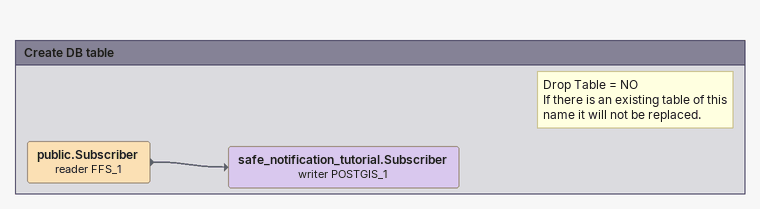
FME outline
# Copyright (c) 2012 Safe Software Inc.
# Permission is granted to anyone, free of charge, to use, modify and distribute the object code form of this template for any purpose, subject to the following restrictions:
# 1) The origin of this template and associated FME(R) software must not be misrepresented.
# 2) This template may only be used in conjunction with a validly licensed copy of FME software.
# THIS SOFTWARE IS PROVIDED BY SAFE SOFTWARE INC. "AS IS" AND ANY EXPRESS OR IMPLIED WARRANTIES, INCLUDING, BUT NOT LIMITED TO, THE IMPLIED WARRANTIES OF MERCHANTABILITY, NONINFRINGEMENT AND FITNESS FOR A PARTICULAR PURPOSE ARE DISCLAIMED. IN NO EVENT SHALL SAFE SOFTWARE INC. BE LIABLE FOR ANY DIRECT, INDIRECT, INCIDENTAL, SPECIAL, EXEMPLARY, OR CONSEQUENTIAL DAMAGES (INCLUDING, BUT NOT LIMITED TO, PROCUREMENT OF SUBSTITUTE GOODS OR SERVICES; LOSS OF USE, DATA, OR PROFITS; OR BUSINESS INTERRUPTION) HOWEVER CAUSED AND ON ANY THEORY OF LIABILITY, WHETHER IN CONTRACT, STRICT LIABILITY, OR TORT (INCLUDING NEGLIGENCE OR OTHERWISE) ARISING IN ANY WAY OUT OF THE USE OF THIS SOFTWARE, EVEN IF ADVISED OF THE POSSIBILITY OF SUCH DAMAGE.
Bookmark: Create DB table
public.Subscriber (reader FFS_1)
    -> safe_notification_tutorial.Subscriber (writer POSTGIS_1)
Note: Drop Table = NO / If there is an existing table of this / name it will not be replaced.
safe_notification_tutorial.Subscriber (writer POSTGIS_1)
